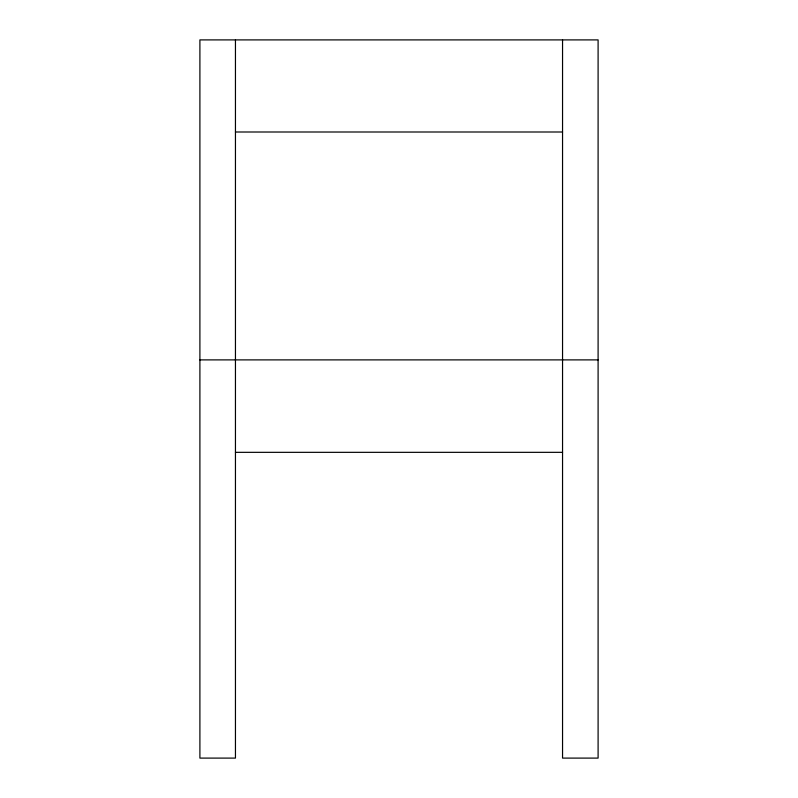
<?xml version="1.0" encoding="UTF-8"?>
<svg xmlns="http://www.w3.org/2000/svg" width="798" height="798" viewBox="0 0 798 798"><rect width="100%" height="100%" fill="white"/><g stroke="black" fill="none" stroke-linecap="round" stroke-linejoin="round"><path stroke-width="1.2" d="M235.45 131.999L562.55 131.999M199.899 359.888L598.101 359.888M235.45 452.336L562.55 452.336M562.55 39.9L562.55 758.1L598.101 758.1L598.101 39.9L199.899 39.9L199.899 758.1L235.45 758.1L235.45 39.9"/></g></svg>
